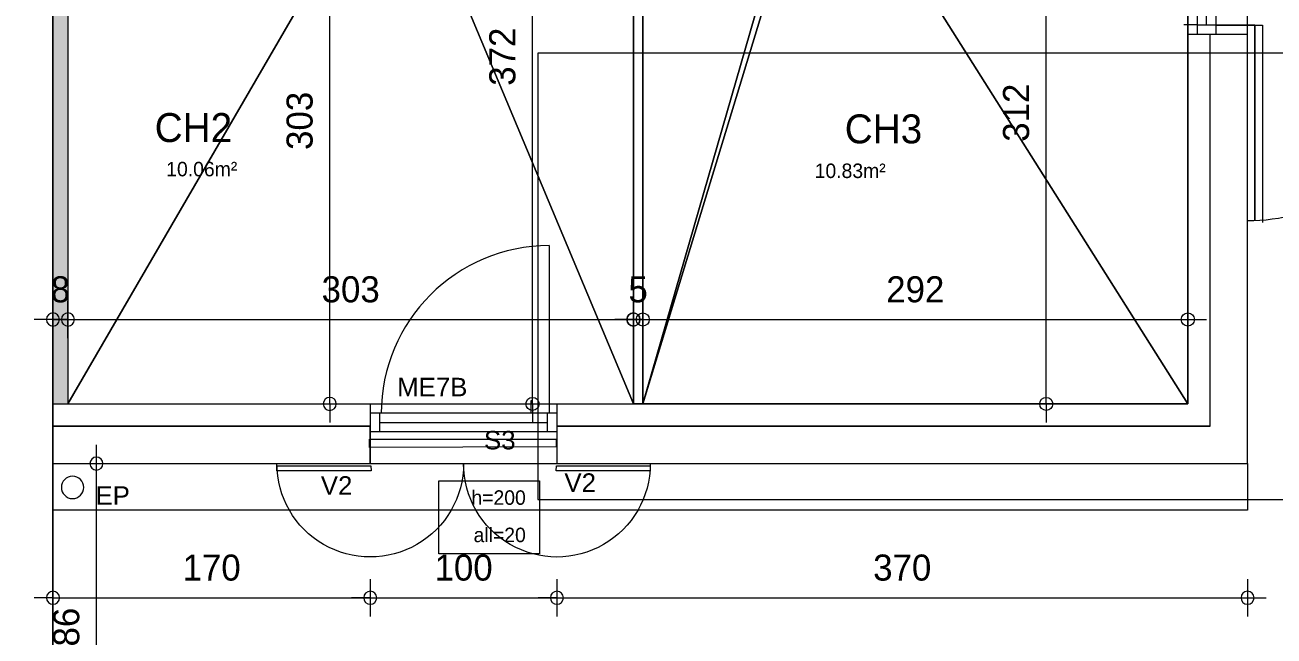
# Model space of a CAD drawing. Header units: metres. Extents: x 1.8 to 61.8, y -53.3 to -11.3.
# Drawn here: x 43.57 to 50.27, y -24.72 to -21.45 of the extents above; entities that cross this region are included whole.
import ezdxf
from ezdxf.enums import TextEntityAlignment as Align
from ezdxf.lldxf.tags import DXFTag

# ---------------------------------------------------------------- set-up
doc = ezdxf.new("R2010")
doc.units = ezdxf.units.M
doc.header["$MEASUREMENT"] = 0
doc.layers.add('Calque commun', color=7, linetype='Continuous')
doc.layers.add('Textes', color=7, linetype='Continuous')
doc.styles.add('Arial14', font='arial.ttf', dxfattribs={"height": 0.098961})
doc.styles.add('Century Gothic12', font='GOTHIC.TTF', dxfattribs={"height": 0.077575})
doc.styles.add('Century Gothic18', font='GOTHIC.TTF', dxfattribs={"height": 0.139636})
doc.styles.add('Century Gothic21', font='GOTHIC.TTF', dxfattribs={"height": 0.155151})
tags = doc.linetypes.add('DIVIDE2', pattern=[0.625, 0.25, -0.125, 0, -0.125, 0, -0.125]).pattern_tags.tags
tags[14:15] = [DXFTag(74, 4), DXFTag(75, 0), DXFTag(340, '0'), DXFTag(46, 1.0), DXFTag(50, 0.0), DXFTag(44, 0.0), DXFTag(45, 0.0)]
tags[12:13] = [DXFTag(74, 4), DXFTag(75, 0), DXFTag(340, '0'), DXFTag(46, 1.0), DXFTag(50, 0.0), DXFTag(44, 0.0), DXFTag(45, 0.0)]
tags[10:11] = [DXFTag(74, 4), DXFTag(75, 0), DXFTag(340, '0'), DXFTag(46, 1.0), DXFTag(50, 0.0), DXFTag(44, 0.0), DXFTag(45, 0.0)]
tags[8:9] = [DXFTag(74, 4), DXFTag(75, 0), DXFTag(340, '0'), DXFTag(46, 1.0), DXFTag(50, 0.0), DXFTag(44, 0.0), DXFTag(45, 0.0)]
tags[6:7] = [DXFTag(74, 4), DXFTag(75, 0), DXFTag(340, '0'), DXFTag(46, 1.0), DXFTag(50, 0.0), DXFTag(44, 0.0), DXFTag(45, 0.0)]
tags[4:5] = [DXFTag(74, 4), DXFTag(75, 0), DXFTag(340, '0'), DXFTag(46, 1.0), DXFTag(50, 0.0), DXFTag(44, 0.0), DXFTag(45, 0.0)]
tags = doc.linetypes.add('HIDDEN2', pattern=[0.1875, 0.125, -0.0625]).pattern_tags.tags
tags[6:7] = [DXFTag(74, 4), DXFTag(75, 0), DXFTag(340, '0'), DXFTag(46, 1.0), DXFTag(50, 0.0), DXFTag(44, 0.0), DXFTag(45, 0.0)]
tags[4:5] = [DXFTag(74, 4), DXFTag(75, 0), DXFTag(340, '0'), DXFTag(46, 1.0), DXFTag(50, 0.0), DXFTag(44, 0.0), DXFTag(45, 0.0)]

# ---------------------------------------------------------------- blocks, each defined once
blk = doc.blocks.new('Block53465')
at = {"layer": 'Calque commun', "color": 7, "linetype": 'Continuous', "lineweight": 18}
blk.add_line((43.7243, -25.6552), (43.7243, -17.9552), dxfattribs=at)
blk = doc.blocks.new('Block53473')
at = {"layer": 'Calque commun', "color": 7, "linetype": 'Continuous', "lineweight": 9}
for p, q in [((49.8042, -23.4798), (49.8042, -21.4998)), ((49.9242, -23.5998), (49.9242, -21.4998))]:
    blk.add_line(p, q, dxfattribs=at)
at = {"layer": 'Calque commun', "color": 7, "linetype": 'Continuous', "lineweight": 18}
blk.add_line((50.1242, -23.7998), (50.1242, -21.4998), dxfattribs=at)
blk = doc.blocks.new('Block53474')
at = {"layer": 'Calque commun', "color": 7, "linetype": 'Continuous', "lineweight": 9}
for p, q in [((43.7243, -23.4798), (43.7243, -23.7998)), ((43.7243, -23.4798), (45.4242, -23.4798)), ((46.4242, -23.4798), (49.8042, -23.4798)), ((43.7243, -23.5998), (45.4242, -23.5998)), ((46.4242, -23.5998), (49.9242, -23.5998))]:
    blk.add_line(p, q, dxfattribs=at)
at = {"layer": 'Calque commun', "color": 7, "linetype": 'Continuous', "lineweight": 18}
for p, q in [((43.7243, -23.7998), (45.4242, -23.7998)), ((46.4242, -23.7998), (50.1242, -23.7998))]:
    blk.add_line(p, q, dxfattribs=at)
blk = doc.blocks.new('new189')
at = {"layer": 'Calque commun', "color": 5, "linetype": 'Continuous', "lineweight": 9}
blk.add_arc((0, 0), 0.5, 0, 359.99941, dxfattribs=at)
blk = doc.blocks.new('new190')
at = {"layer": 'Calque commun', "color": 5, "linetype": 'Continuous', "lineweight": 9}
blk.add_arc((0, 0), 0.5, 0, 359.99941, dxfattribs=at)
blk = doc.blocks.new('DimLine53948')
at = {"layer": 'Calque commun', "color": 5, "linetype": 'Continuous', "lineweight": 9}
for p, q in [((43.957, -23.7998), (43.957, -23.6998)), ((43.857, -23.7998), (44.057, -23.7998)), ((43.957, -25.6552), (43.957, -23.7998)), ((43.857, -25.6552), (44.057, -25.6552)), ((43.957, -25.6552), (43.957, -25.7552))]:
    blk.add_line(p, q, dxfattribs=at)
at = {"layer": 'Calque commun', "color": 5, "linetype": 'Continuous', "lineweight": 9, "xscale": 0.07000000029802322, "yscale": 0.07000000029802322, "zscale": 0.07000000029802322, "rotation": 90}
for name, p in [('new190', (43.957, -23.7998)), ('new189', (43.957, -25.6552))]:
    blk.add_blockref(name, p, dxfattribs=at)
at = {"layer": 'Calque commun', "color": 5, "linetype": 'Continuous', "lineweight": 9, "style": 'Century Gothic18'}
blk.add_text('186', height=0.13964, rotation=90, dxfattribs=at).set_placement((43.907, -24.7275), align=Align.BOTTOM_CENTER)
blk = doc.blocks.new('Block53957')
at = {"layer": 'Calque commun', "color": 7, "linetype": 'Continuous', "lineweight": 18}
blk.add_line((43.7243, -16.6552), (43.7243, -25.6552), dxfattribs=at)
blk = doc.blocks.new('new219')
at = {"layer": 'Calque commun', "color": 5, "linetype": 'Continuous', "lineweight": 9}
blk.add_arc((0, 0), 0.5, 0, 359.99941, dxfattribs=at)
blk = doc.blocks.new('new220')
at = {"layer": 'Calque commun', "color": 5, "linetype": 'Continuous', "lineweight": 9}
blk.add_arc((0, 0), 0.5, 0, 359.99941, dxfattribs=at)
blk = doc.blocks.new('DimLine54684')
at = {"layer": 'Calque commun', "color": 5, "linetype": 'Continuous', "lineweight": 9}
for p, q in [((43.7243, -24.4183), (43.7243, -24.6183)), ((45.4242, -24.4183), (45.4242, -24.6183)), ((43.7243, -24.5183), (43.6243, -24.5183)), ((43.7243, -24.5183), (45.4242, -24.5183)), ((45.4242, -24.5183), (45.5242, -24.5183))]:
    blk.add_line(p, q, dxfattribs=at)
at = {"layer": 'Calque commun', "color": 5, "linetype": 'Continuous', "lineweight": 9, "xscale": 0.07000000029802322, "yscale": 0.07000000029802322, "zscale": 0.07000000029802322}
for name, p in [('new219', (43.7243, -24.5183)), ('new220', (45.4242, -24.5183))]:
    blk.add_blockref(name, p, dxfattribs=at)
at = {"layer": 'Calque commun', "color": 5, "linetype": 'Continuous', "lineweight": 9, "style": 'Century Gothic18'}
blk.add_text('170', height=0.13964, dxfattribs=at).set_placement((44.5742, -24.4683), align=Align.BOTTOM_CENTER)
blk = doc.blocks.new('new221')
at = {"layer": 'Calque commun', "color": 5, "linetype": 'Continuous', "lineweight": 9}
blk.add_arc((0, 0), 0.5, 0, 359.99941, dxfattribs=at)
blk = doc.blocks.new('new222')
at = {"layer": 'Calque commun', "color": 5, "linetype": 'Continuous', "lineweight": 9}
blk.add_arc((0, 0), 0.5, 0, 359.99941, dxfattribs=at)
blk = doc.blocks.new('DimLine54692')
at = {"layer": 'Calque commun', "color": 5, "linetype": 'Continuous', "lineweight": 9}
for p, q in [((45.4242, -24.4183), (45.4242, -24.6183)), ((46.4242, -24.4183), (46.4242, -24.6183)), ((45.4242, -24.5183), (45.3242, -24.5183)), ((45.4242, -24.5183), (46.4242, -24.5183)), ((46.4242, -24.5183), (46.5242, -24.5183))]:
    blk.add_line(p, q, dxfattribs=at)
at = {"layer": 'Calque commun', "color": 5, "linetype": 'Continuous', "lineweight": 9, "xscale": 0.07000000029802322, "yscale": 0.07000000029802322, "zscale": 0.07000000029802322}
for name, p in [('new221', (45.4242, -24.5183)), ('new222', (46.4242, -24.5183))]:
    blk.add_blockref(name, p, dxfattribs=at)
at = {"layer": 'Calque commun', "color": 5, "linetype": 'Continuous', "lineweight": 9, "style": 'Century Gothic18'}
blk.add_text('100', height=0.13964, dxfattribs=at).set_placement((45.9242, -24.4683), align=Align.BOTTOM_CENTER)
blk = doc.blocks.new('new223')
at = {"layer": 'Calque commun', "color": 5, "linetype": 'Continuous', "lineweight": 9}
blk.add_arc((0, 0), 0.5, 0, 359.99941, dxfattribs=at)
blk = doc.blocks.new('new224')
at = {"layer": 'Calque commun', "color": 5, "linetype": 'Continuous', "lineweight": 9}
blk.add_arc((0, 0), 0.5, 0, 359.99941, dxfattribs=at)
blk = doc.blocks.new('DimLine54700')
at = {"layer": 'Calque commun', "color": 5, "linetype": 'Continuous', "lineweight": 9}
for p, q in [((46.4242, -24.4183), (46.4242, -24.6183)), ((50.1242, -24.4183), (50.1242, -24.6183)), ((46.4242, -24.5183), (46.3242, -24.5183)), ((46.4242, -24.5183), (50.1242, -24.5183)), ((50.1242, -24.5183), (50.2242, -24.5183))]:
    blk.add_line(p, q, dxfattribs=at)
at = {"layer": 'Calque commun', "color": 5, "linetype": 'Continuous', "lineweight": 9, "xscale": 0.07000000029802322, "yscale": 0.07000000029802322, "zscale": 0.07000000029802322}
for name, p in [('new223', (46.4242, -24.5183)), ('new224', (50.1242, -24.5183))]:
    blk.add_blockref(name, p, dxfattribs=at)
at = {"layer": 'Calque commun', "color": 5, "linetype": 'Continuous', "lineweight": 9, "style": 'Century Gothic18'}
blk.add_text('370', height=0.13964, dxfattribs=at).set_placement((48.2742, -24.4683), align=Align.BOTTOM_CENTER)
blk = doc.blocks.new('@PRES_1_$$_1-25')
at = {"layer": 'Calque commun', "color": 5, "linetype": 'Continuous', "lineweight": 9}
for p, q in [((0, 0.32), (1, 0.32)), ((1, 0.15), (0, 0.15)), ((0.05, 0.05), (0.05, 0.15)), ((0.95, 0.15), (0.95, 0.05)), ((0.05, 0.1), (0.95, 0.1)), ((1, 0.05), (0, 0.05)), ((0, 0), (1, 0))]:
    blk.add_line(p, q, dxfattribs=at)
blk = doc.blocks.new('@PRES_1_$$_1-26')
at = {"layer": 'Calque commun', "color": 7, "linetype": 'Continuous', "lineweight": 9}
blk.add_line((0, 0), (0, 0.32), dxfattribs=at)
blk = doc.blocks.new('@PRES_1_$$_1-27')
at = {"layer": 'Calque commun', "color": 7, "linetype": 'Continuous', "lineweight": 9}
blk.add_line((0, 0), (0, 0.32), dxfattribs=at)
blk = doc.blocks.new('INTER_2D_COMB9')
at = {"layer": 'Calque commun', "color": 0, "linetype": 'ByBlock', "lineweight": -2}
for name in ['@PRES_1_$$_1-25', '@PRES_1_$$_1-26']:
    blk.add_blockref(name, (0, 0), dxfattribs=at)
at = {"layer": 'Calque commun', "color": 0, "linetype": 'ByBlock', "lineweight": -2, "extrusion": (0, 0, -1), "xscale": -1, "yscale": -1, "zscale": -1, "rotation": -180}
blk.add_blockref('@PRES_1_$$_1-27', (-1, 0), dxfattribs=at)
blk = doc.blocks.new('PLACED_COMB9')
at = {"layer": 'Calque commun', "color": 0, "linetype": 'ByBlock', "lineweight": -2}
blk.add_blockref('INTER_2D_COMB9', (0, 0), dxfattribs=at)
blk = doc.blocks.new('xmodule1pgniv1')
at = {"layer": 'Calque commun', "color": 5, "linetype": 'Continuous', "lineweight": 9}
blk.add_arc((0, 0), 0.5, 0, 359.99941, dxfattribs=at)
blk = doc.blocks.new('xmodule1pgniv1-2')
at = {"layer": 'Calque commun', "color": 5, "linetype": 'Continuous', "lineweight": 9}
blk.add_arc((0, 0), 0.5, 0, 359.99941, dxfattribs=at)
blk = doc.blocks.new('DimLine53606')
at = {"layer": 'Calque commun', "color": 5, "linetype": 'Continuous', "lineweight": 9}
for p, q in [((34.0637, -23.999), (34.0637, -23.799)), ((36.9837, -23.999), (36.9837, -23.799)), ((34.0637, -23.899), (33.9637, -23.899)), ((34.0637, -23.899), (36.9837, -23.899)), ((36.9837, -23.899), (37.0837, -23.899))]:
    blk.add_line(p, q, dxfattribs=at)
at = {"layer": 'Calque commun', "color": 5, "linetype": 'Continuous', "lineweight": 9, "extrusion": (0, 0, -1), "xscale": 0.07000000029802322, "yscale": 0.07000000029802322, "zscale": 0.07000000029802322}
for name, p in [('xmodule1pgniv1', (-34.0637, -23.899)), ('xmodule1pgniv1-2', (-36.9837, -23.899))]:
    blk.add_blockref(name, p, dxfattribs=at)
at = {"layer": 'Calque commun', "color": 5, "linetype": 'Continuous', "lineweight": 9, "style": 'Century Gothic18'}
blk.add_text('292', height=0.13964, dxfattribs=at).set_placement((35.5237, -23.849), align=Align.BOTTOM_CENTER)
blk = doc.blocks.new('xmodule1pgniv1-3')
at = {"layer": 'Calque commun', "color": 5, "linetype": 'Continuous', "lineweight": 9}
blk.add_arc((0, 0), 0.5, 0, 359.99941, dxfattribs=at)
blk = doc.blocks.new('xmodule1pgniv1-4')
at = {"layer": 'Calque commun', "color": 5, "linetype": 'Continuous', "lineweight": 9}
blk.add_arc((0, 0), 0.5, 0, 359.99941, dxfattribs=at)
blk = doc.blocks.new('DimLine53614')
at = {"layer": 'Calque commun', "color": 5, "linetype": 'Continuous', "lineweight": 9}
for p, q in [((34.0137, -23.999), (34.0137, -23.799)), ((34.0637, -23.999), (34.0637, -23.799)), ((34.0137, -23.899), (33.9137, -23.899)), ((34.0137, -23.899), (34.0637, -23.899)), ((34.0637, -23.899), (34.1637, -23.899))]:
    blk.add_line(p, q, dxfattribs=at)
at = {"layer": 'Calque commun', "color": 5, "linetype": 'Continuous', "lineweight": 9, "extrusion": (0, 0, -1), "xscale": 0.07000000029802322, "yscale": 0.07000000029802322, "zscale": 0.07000000029802322}
for name, p in [('xmodule1pgniv1-3', (-34.0137, -23.899)), ('xmodule1pgniv1-4', (-34.0637, -23.899))]:
    blk.add_blockref(name, p, dxfattribs=at)
at = {"layer": 'Calque commun', "color": 5, "linetype": 'Continuous', "lineweight": 9, "style": 'Century Gothic18'}
blk.add_text('5', height=0.1396, dxfattribs=at).set_placement((34.0387, -23.849), align=Align.BOTTOM_CENTER)
blk = doc.blocks.new('xmodule1pgniv1-5')
at = {"layer": 'Calque commun', "color": 5, "linetype": 'Continuous', "lineweight": 9}
blk.add_arc((0, 0), 0.5, 0, 359.99941, dxfattribs=at)
blk = doc.blocks.new('xmodule1pgniv1-6')
at = {"layer": 'Calque commun', "color": 5, "linetype": 'Continuous', "lineweight": 9}
blk.add_arc((0, 0), 0.5, 0, 359.99941, dxfattribs=at)
blk = doc.blocks.new('DimLine53622')
at = {"layer": 'Calque commun', "color": 5, "linetype": 'Continuous', "lineweight": 9}
for p, q in [((30.9837, -23.999), (30.9837, -23.799)), ((34.0137, -23.999), (34.0137, -23.799)), ((30.9837, -23.899), (30.8837, -23.899)), ((30.9837, -23.899), (34.0137, -23.899)), ((34.0137, -23.899), (34.1137, -23.899))]:
    blk.add_line(p, q, dxfattribs=at)
at = {"layer": 'Calque commun', "color": 5, "linetype": 'Continuous', "lineweight": 9, "xscale": 0.07000000029802322, "yscale": 0.07000000029802322, "zscale": 0.07000000029802322}
for name, p in [('xmodule1pgniv1-5', (30.9837, -23.899)), ('xmodule1pgniv1-6', (34.0137, -23.899))]:
    blk.add_blockref(name, p, dxfattribs=at)
at = {"layer": 'Calque commun', "color": 5, "linetype": 'Continuous', "lineweight": 9, "style": 'Century Gothic18'}
blk.add_text('303', height=0.13964, dxfattribs=at).set_placement((32.4987, -23.849), align=Align.BOTTOM_CENTER)
blk = doc.blocks.new('xmodule1pgniv1-7')
at = {"layer": 'Calque commun', "color": 5, "linetype": 'Continuous', "lineweight": 9}
blk.add_arc((0, 0), 0.5, 0, 359.99941, dxfattribs=at)
blk = doc.blocks.new('xmodule1pgniv1-8')
at = {"layer": 'Calque commun', "color": 5, "linetype": 'Continuous', "lineweight": 9}
blk.add_arc((0, 0), 0.5, 0, 359.99941, dxfattribs=at)
blk = doc.blocks.new('DimLine53630')
at = {"layer": 'Calque commun', "color": 5, "linetype": 'Continuous', "lineweight": 9}
for p, q in [((36.2251, -21.2312), (36.2251, -21.1312)), ((36.1251, -21.2312), (36.3251, -21.2312)), ((36.2251, -24.3512), (36.2251, -21.2312)), ((36.1251, -24.3512), (36.3251, -24.3512)), ((36.2251, -24.3512), (36.2251, -24.4512))]:
    blk.add_line(p, q, dxfattribs=at)
at = {"layer": 'Calque commun', "color": 5, "linetype": 'Continuous', "lineweight": 9, "extrusion": (0, 0, -1), "xscale": 0.07000000029802322, "yscale": 0.07000000029802322, "zscale": 0.07000000029802322, "rotation": 90}
for name, p in [('xmodule1pgniv1-8', (-36.2251, -21.2312)), ('xmodule1pgniv1-7', (-36.2251, -24.3512))]:
    blk.add_blockref(name, p, dxfattribs=at)
at = {"layer": 'Calque commun', "color": 5, "linetype": 'Continuous', "lineweight": 9, "style": 'Century Gothic18'}
blk.add_text('312', height=0.13964, rotation=90, dxfattribs=at).set_placement((36.1751, -22.7912), align=Align.BOTTOM_CENTER)
blk = doc.blocks.new('xmodule1pgniv1-35')
at = {"layer": 'Calque commun', "color": 5, "linetype": 'Continuous', "lineweight": 9}
blk.add_arc((0, 0), 0.5, 0, 359.99941, dxfattribs=at)
blk = doc.blocks.new('xmodule1pgniv1-36')
at = {"layer": 'Calque commun', "color": 5, "linetype": 'Continuous', "lineweight": 9}
blk.add_arc((0, 0), 0.5, 0, 359.99941, dxfattribs=at)
blk = doc.blocks.new('DimLine53742')
at = {"layer": 'Calque commun', "color": 5, "linetype": 'Continuous', "lineweight": 9}
for p, q in [((33.4728, -20.6312), (33.4728, -20.5312)), ((33.3728, -20.6312), (33.5728, -20.6312)), ((33.4728, -24.3512), (33.4728, -20.6312)), ((33.3728, -24.3512), (33.5728, -24.3512)), ((33.4728, -24.3512), (33.4728, -24.4512))]:
    blk.add_line(p, q, dxfattribs=at)
at = {"layer": 'Calque commun', "color": 5, "linetype": 'Continuous', "lineweight": 9, "extrusion": (0, 0, -1), "xscale": 0.07000000029802322, "yscale": 0.07000000029802322, "zscale": 0.07000000029802322, "rotation": 90}
for name, p in [('xmodule1pgniv1-36', (-33.4728, -20.6312)), ('xmodule1pgniv1-35', (-33.4728, -24.3512))]:
    blk.add_blockref(name, p, dxfattribs=at)
at = {"layer": 'Calque commun', "color": 5, "linetype": 'Continuous', "lineweight": 9, "style": 'Century Gothic18'}
blk.add_text('372', height=0.13964, rotation=89.99994, dxfattribs=at).set_placement((33.4228, -22.4912), align=Align.BOTTOM_CENTER)
blk = doc.blocks.new('xmodule1pgniv1-45')
at = {"layer": 'Calque commun', "color": 5, "linetype": 'Continuous', "lineweight": 9}
blk.add_arc((0, 0), 0.5, 0, 359.99941, dxfattribs=at)
blk = doc.blocks.new('xmodule1pgniv1-46')
at = {"layer": 'Calque commun', "color": 5, "linetype": 'Continuous', "lineweight": 9}
blk.add_arc((0, 0), 0.5, 0, 359.99941, dxfattribs=at)
blk = doc.blocks.new('DimLine53782')
at = {"layer": 'Calque commun', "color": 5, "linetype": 'Continuous', "lineweight": 9}
for p, q in [((32.3866, -21.3187), (32.3866, -21.2187)), ((32.4866, -21.3187), (32.2866, -21.3187)), ((32.3866, -24.3512), (32.3866, -21.3187)), ((32.2866, -24.3512), (32.4866, -24.3512)), ((32.3866, -24.3512), (32.3866, -24.4512))]:
    blk.add_line(p, q, dxfattribs=at)
at = {"layer": 'Calque commun', "color": 5, "linetype": 'Continuous', "lineweight": 9, "xscale": 0.07000000029802322, "yscale": 0.07000000029802322, "zscale": 0.07000000029802322, "rotation": 90}
for name, p in [('xmodule1pgniv1-46', (32.3866, -21.3187)), ('xmodule1pgniv1-45', (32.3866, -24.3512))]:
    blk.add_blockref(name, p, dxfattribs=at)
at = {"layer": 'Calque commun', "color": 5, "linetype": 'Continuous', "lineweight": 9, "style": 'Century Gothic18'}
blk.add_text('303', height=0.13964, rotation=90, dxfattribs=at).set_placement((32.3366, -22.8349), align=Align.BOTTOM_CENTER)
blk = doc.blocks.new('xmodule1pgniv1-123')
at = {"layer": 'Calque commun', "color": 5, "linetype": 'Continuous', "lineweight": 9}
blk.add_arc((0, 0), 0.5, 0, 359.99941, dxfattribs=at)
blk = doc.blocks.new('xmodule1pgniv1-124')
at = {"layer": 'Calque commun', "color": 5, "linetype": 'Continuous', "lineweight": 9}
blk.add_arc((0, 0), 0.5, 0, 359.99941, dxfattribs=at)
blk = doc.blocks.new('DimLine61100')
at = {"layer": 'Calque commun', "color": 5, "linetype": 'Continuous', "lineweight": 9}
for p, q in [((30.9037, -23.999), (30.9037, -23.799)), ((30.9837, -23.999), (30.9837, -23.799)), ((30.9037, -23.899), (30.8037, -23.899)), ((30.9037, -23.899), (30.9837, -23.899)), ((30.9837, -23.899), (31.0837, -23.899))]:
    blk.add_line(p, q, dxfattribs=at)
at = {"layer": 'Calque commun', "color": 5, "linetype": 'Continuous', "lineweight": 9, "xscale": 0.07000000029802322, "yscale": 0.07000000029802322, "zscale": 0.07000000029802322}
for name, p in [('xmodule1pgniv1-123', (30.9037, -23.899)), ('xmodule1pgniv1-124', (30.9837, -23.899))]:
    blk.add_blockref(name, p, dxfattribs=at)
at = {"layer": 'Calque commun', "color": 5, "linetype": 'Continuous', "lineweight": 9, "style": 'Century Gothic18'}
blk.add_text('8', height=0.1396, dxfattribs=at).set_placement((30.9437, -23.849), align=Align.BOTTOM_CENTER)
blk = doc.blocks.new('xmodule1pgniv1-125')
at = {"layer": 'Calque commun', "color": 15, "linetype": 'Continuous', "lineweight": 18}
for p, q in [((34.0135, -20.6313), (34.0137, -24.3512)), ((34.0635, -20.6312), (34.0637, -24.3512)), ((34.0637, -24.3512), (34.0137, -24.3512))]:
    blk.add_line(p, q, dxfattribs=at)
at = {"layer": 'Calque commun', "color": 91, "linetype": 'Continuous', "lineweight": 9}
blk.add_trace([(30.9839, -19.6187), (30.9037, -19.6187), (30.9839, -24.3512), (30.9037, -24.3512)], dxfattribs=at)
at = {"layer": 'Calque commun', "color": 5, "linetype": 'Continuous', "lineweight": 9}
for name in ['DimLine53742', 'DimLine53630', 'DimLine53782', 'DimLine61100', 'DimLine53622', 'DimLine53614', 'DimLine53606']:
    blk.add_blockref(name, (0, 0), dxfattribs=at)
at = {"layer": 'Textes', "color": 5, "linetype": 'ByBlock', "lineweight": -2, "style": 'Century Gothic21'}
for s, p in [('CH2', (31.4487, -22.7932)), ('CH3', (35.1456, -22.8003))]:
    blk.add_text(s, height=0.15515, dxfattribs=at).set_placement(p, align=Align.TOP_LEFT)
at = {"layer": 'Textes', "color": 9, "linetype": 'ByBlock', "lineweight": -2, "style": 'Century Gothic12'}
for s, p in [('10.06m²', (31.5105, -23.0544)), ('10.83m²', (34.9845, -23.0636))]:
    blk.add_text(s, height=0.07758, dxfattribs=at).set_placement(p, align=Align.TOP_LEFT)
at = {"layer": 'Calque commun', "color": 9, "linetype": 'Continuous', "lineweight": 9}
mesh = blk.add_polyface(dxfattribs=at)
corners = [(34.0137, -24.3512), (32.7436, -21.3187), (30.9837, -24.3512), (30.9837, -21.3187), (32.7437, -20.6312), (34.0138, -20.6312)]
mesh.append_faces([[corners[k] for k in face] for face in [(0, 1, 2)]], dxfattribs={"vtx0": -1, "vtx1": -1, "color": 9})
mesh.append_faces([[corners[k] for k in face] for face in [(4, 1, 5)]], dxfattribs={"vtx1": -1, "color": 9})
mesh.append_faces([[corners[k] for k in face] for face in [(0, 5, 1)]], dxfattribs={"vtx1": -1, "vtx2": -1, "color": 9})
mesh.append_faces([[corners[k] for k in face] for face in [(1, 3, 2)]], dxfattribs={"vtx2": -1, "color": 9})
mesh = blk.add_polyface(dxfattribs=at)
corners = [(35.0138, -21.2312), (36.9837, -24.3512), (34.0637, -24.3512), (34.0638, -20.6312), (34.9637, -21.2312), (36.9837, -21.3187), (36.9837, -20.6312), (35.0138, -20.6312), (34.9638, -20.6312)]
mesh.append_faces([[corners[k] for k in face] for face in [(3, 4, 2), (5, 0, 6)]], dxfattribs={"vtx0": -1, "vtx1": -1, "color": 9})
mesh.append_faces([[corners[k] for k in face] for face in [(0, 1, 2)]], dxfattribs={"vtx0": -1, "vtx2": -1, "color": 9})
mesh.append_faces([[corners[k] for k in face] for face in [(4, 0, 2), (5, 1, 0)]], dxfattribs={"vtx1": -1, "vtx2": -1, "color": 9})
mesh.append_faces([[corners[k] for k in face] for face in [(0, 7, 6), (3, 8, 4)]], dxfattribs={"vtx2": -1, "color": 9})

msp = doc.modelspace()

# ---------------------------------------------------------------- linework, layer by layer
at = {"layer": 'Calque commun', "color": 12, "linetype": 'Continuous', "lineweight": 18}
for p, q in [((43.7243, -23.5998), (43.7243, -16.6352)), ((49.9242, -23.5998), (49.9242, -21.4998)), ((49.9242, -21.4998), (50.1242, -21.4998)), ((45.4242, -23.5998), (43.7243, -23.5998)), ((45.4242, -23.7998), (45.4242, -23.5998)), ((45.4242, -23.5998), (45.4242, -23.5998))]:
    msp.add_line(p, q, dxfattribs=at)
at = {"layer": 'Calque commun', "color": 7, "linetype": 'Continuous', "lineweight": 9}
for p, q in [((49.8542, -21.4498), (49.7823, -21.4498)), ((50.1635, -21.4506), (49.9542, -21.4506)), ((49.9542, -21.4506), (50.2044, -21.4506)), ((50.1635, -21.4506), (50.1635, -22.4998)), ((50.1635, -22.4998), (50.1635, -21.4506)), ((50.2044, -21.4506), (50.2044, -22.5079)), ((46.3826, -22.632), (46.3826, -23.5298)), ((46.2933, -23.4625), (46.2843, -23.4625)), ((46.2843, -23.4625), (46.2843, -23.5298)), ((46.2843, -23.4798), (46.2843, -23.5298))]:
    msp.add_line(p, q, dxfattribs=at)
at = {"layer": 'Calque commun', "color": 7, "linetype": 'Continuous', "lineweight": 18}
msp.add_line((43.7243, -25.6352), (43.7243, -22.4998), dxfattribs=at)
at = {"layer": 'Calque commun', "color": 12, "linetype": 'Continuous', "lineweight": 18}
msp.add_polyline3d([(49.9242, -23.5998, 0), (49.9242, -23.5998, 0), (46.4242, -23.5998, 0), (46.4242, -23.7998, 0)], dxfattribs=at)
at = {"layer": 'Calque commun', "color": 7, "linetype": 'HIDDEN2', "lineweight": 9, "extrusion": (0, 0, -1)}
msp.add_arc((-50.1242, -21.4998), 1, 90, 270.00001, dxfattribs=at)
at = {"layer": 'Calque commun', "color": 7, "linetype": 'Continuous', "lineweight": 9, "extrusion": (0, 0, -1)}
for centre, radius, start, end in [((-50.1242, -21.4998), 1, 90, 270.00001), ((-45.4242, -23.7998), 0.5, 180, 0.00001), ((-46.4242, -23.8001), 0.5, 180, 0.00001)]:
    msp.add_arc(centre, radius, start, end, dxfattribs=at)
at = {"layer": 'Calque commun', "color": 7, "linetype": 'Continuous', "lineweight": 9}
msp.add_arc((46.3826, -23.532), 0.9, 90.00005, 179.9998, dxfattribs=at)
at = {"layer": 'Calque commun', "color": 11, "linetype": 'Continuous', "lineweight": 18}
msp.add_arc((43.8293, -23.927), 0.06, 90, 89.99941, dxfattribs=at)

# ---------------------------------------------------------------- block references
at = {"layer": 'Calque commun', "color": 0, "linetype": 'ByBlock', "lineweight": -2}
for name, p in [('Block53473', (0, 0)), ('xmodule1pgniv1-125', (12.8205, 0.8714)), ('Block53957', (0, 0)), ('Block53465', (0, 0)), ('Block53474', (0, 0))]:
    msp.add_blockref(name, p, dxfattribs=at)
at = {"layer": 'Calque commun', "color": 0, "linetype": 'ByBlock', "lineweight": -2, "extrusion": (0, 0, -1), "xscale": -1, "yscale": -1, "zscale": -1, "rotation": -89.99999999999999}
msp.add_blockref('PLACED_COMB9', (-49.8042, -21.4998), dxfattribs=at)
at = {"layer": 'Calque commun', "color": 0, "linetype": 'ByBlock', "lineweight": -2, "extrusion": (0, 0, -1), "xscale": -1, "yscale": -1, "zscale": -1}
msp.add_blockref('PLACED_COMB9', (-45.4242, -23.4798), dxfattribs=at)
at = {"layer": 'Calque commun', "color": 5, "linetype": 'Continuous', "lineweight": 9}
for name in ['DimLine53948', 'DimLine54684', 'DimLine54692', 'DimLine54700']:
    msp.add_blockref(name, (0, 0), dxfattribs=at)

# ---------------------------------------------------------------- texts
at = {"layer": 'Calque commun', "color": 5, "linetype": 'ByBlock', "lineweight": -2, "insert": (46.2574, -23.9428), "char_height": 0.07758, "attachment_point": 3, "line_spacing_factor": 1.546883, "style": 'Century Gothic12'}
msp.add_mtext('h=200\\Pall=20', dxfattribs=at)
at = {"layer": 'Textes', "color": 5, "linetype": 'ByBlock', "lineweight": -2, "style": 'Arial14'}
for s, p in [('ME7B', (45.9446, -23.4687)), ('S3', (46.2025, -23.7532)), ('V2', (45.3283, -23.9959)), ('V2', (46.6334, -23.9806))]:
    msp.add_text(s, height=0.09896, dxfattribs=at).set_placement(p, align=Align.BOTTOM_RIGHT)
msp.add_text('EP', height=0.09896, dxfattribs=at).set_placement((43.9518, -24.0498), align=Align.BOTTOM_LEFT)

# ---------------------------------------------------------------- meshes
at = {"layer": 'Calque commun', "color": 7, "linetype": 'Continuous', "lineweight": 9}
mesh = msp.add_polyface(dxfattribs=at)
corners = [(61.7636, -11.3086), (1.7636, -11.3086), (1.7636, -53.3086), (61.7636, -53.3086)]
mesh.append_faces([[corners[k] for k in face] for face in [(0, 1, 2, 3)]], dxfattribs={"color": 7})
at = {"layer": 'Calque commun', "color": 5, "linetype": 'DIVIDE2', "lineweight": 9}
mesh = msp.add_polyface(dxfattribs=at)
corners = [(46.3218, -23.9911), (51.1879, -23.9911), (51.1879, -21.6014), (46.3218, -21.6014)]
mesh.append_faces([[corners[k] for k in face] for face in [(0, 1, 2, 3)]], dxfattribs={"color": 5})
at = {"layer": 'Calque commun', "color": 7, "linetype": 'Continuous', "lineweight": 9}
mesh = msp.add_polyface(dxfattribs=at)
corners = [(45.4198, -23.6687), (46.4198, -23.6687), (46.4198, -23.7096), (45.4198, -23.7132)]
mesh.append_faces([[corners[k] for k in face] for face in [(0, 1, 2, 3)]], dxfattribs={"color": 7})
at = {"layer": 'Calque commun', "color": 16, "linetype": 'HIDDEN2', "lineweight": 9}
mesh = msp.add_polyface(dxfattribs=at)
corners = [(50.1242, -23.7998), (50.1242, -24.0498), (43.7243, -24.0498), (43.7243, -23.7998)]
mesh.append_faces([[corners[k] for k in face] for face in [(0, 1, 2, 3)]], dxfattribs={"color": 16})
at = {"layer": 'Calque commun', "color": 7, "linetype": 'Continuous', "lineweight": 9}
mesh = msp.add_polyface(dxfattribs=at)
corners = [(44.9242, -23.8122), (45.4266, -23.8122), (45.4281, -23.8383), (44.9242, -23.8383)]
mesh.append_faces([[corners[k] for k in face] for face in [(0, 1, 2, 3)]], dxfattribs={"color": 7})
mesh = msp.add_polyface(dxfattribs=at)
corners = [(46.9242, -23.8122), (46.9242, -23.8383), (46.4204, -23.8383), (46.4219, -23.8122)]
mesh.append_faces([[corners[k] for k in face] for face in [(0, 1, 2, 3)]], dxfattribs={"color": 7})
at = {"layer": 'Calque commun', "color": 11, "linetype": 'Continuous', "lineweight": 18}
mesh = msp.add_polyface(dxfattribs=at)
corners = [(45.7916, -23.8919), (46.33, -23.8919), (46.33, -24.2826), (45.7916, -24.2826)]
mesh.append_faces([[corners[k] for k in face] for face in [(0, 1, 2, 3)]], dxfattribs={"color": 11})

doc.saveas('drawing.dxf')
